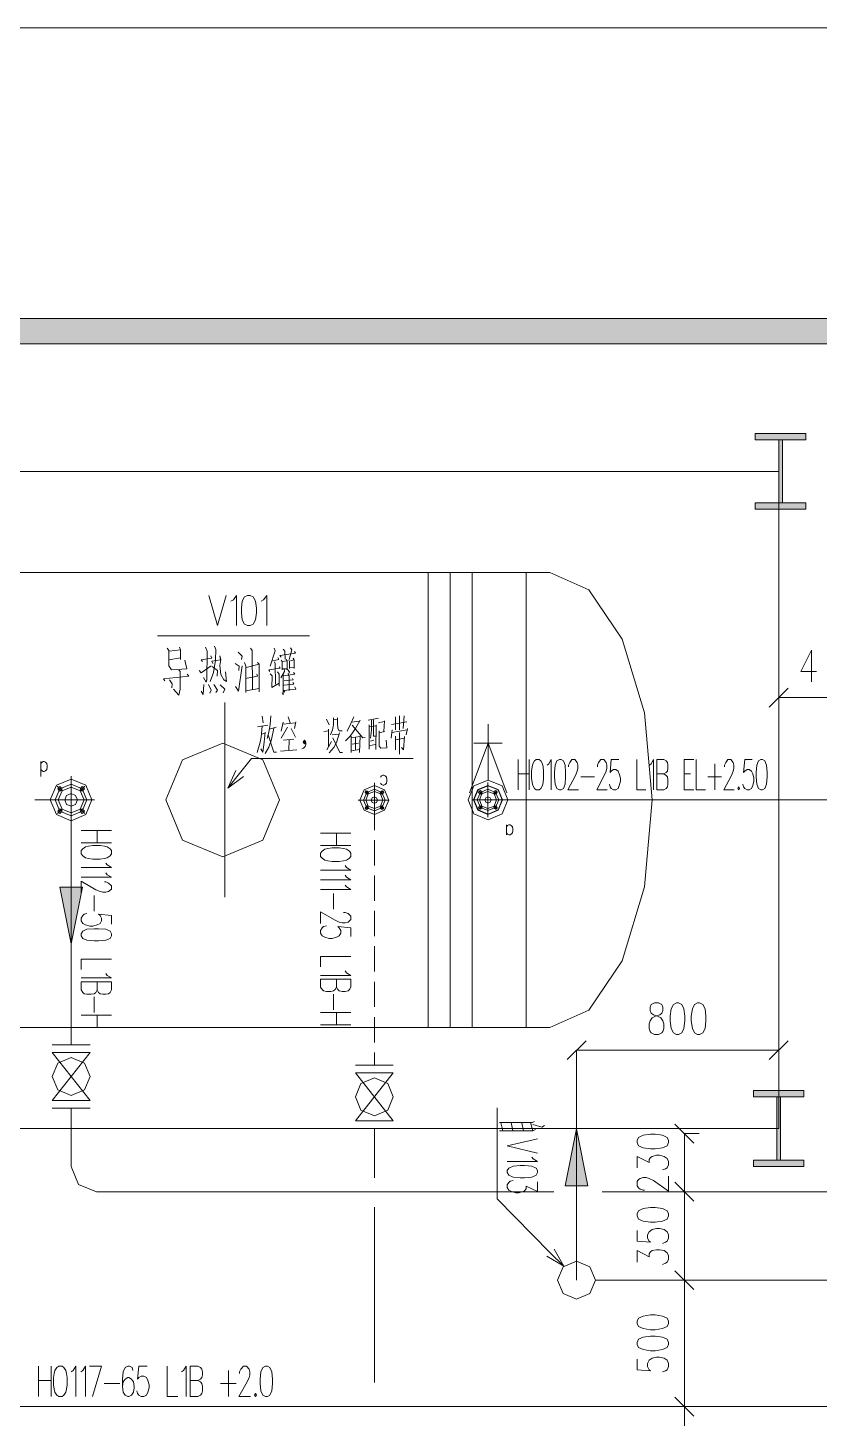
# Model space of a CAD drawing. Header units: millimetres. Extents: x 261 to 114907, y 32 to 1998430.
# Drawn here: x 72015 to 75148, y 1992928 to 1998430 of the extents above; entities that cross this region are included whole.
import ezdxf

# ---------------------------------------------------------------- set-up
doc = ezdxf.new("R2010")
doc.units = ezdxf.units.MM

msp = doc.modelspace()

# ---------------------------------------------------------------- hatches: boundary and pattern name
h = msp.add_hatch(color=0)
h.dxf.hatch_style = 2
h.paths.add_polyline_path([(113756.8, 1997279.2), (113656.8, 1997179.3), (17014.1, 1997179.3), (16914.1, 1997279.2)])
h = msp.add_hatch(color=0)
h.dxf.hatch_style = 2
h.paths.add_polyline_path([(74894.9, 1996799.6), (74894.9, 1996824.6), (75094.9, 1996824.6), (75094.9, 1996799.6)])
h = msp.add_hatch(color=0)
h.dxf.hatch_style = 2
h.paths.add_polyline_path([(75002.7, 1996799.6), (75002.7, 1996549.7), (74987.6, 1996549.7), (74987.6, 1996799.6)])
h = msp.add_hatch(color=0)
h.dxf.hatch_style = 2
h.paths.add_polyline_path([(74894.9, 1996549.7), (74894.9, 1996524.7), (75094.9, 1996524.7), (75094.9, 1996549.7)])
h = msp.add_hatch(color=0)
h.dxf.hatch_style = 2
h.paths.add_polyline_path([(72186.6, 1994804.5), (72141.8, 1995029.4), (72231.9, 1995029.4)])
h = msp.add_hatch(color=0)
h.dxf.hatch_style = 2
h.paths.add_polyline_path([(74887.6, 1994199), (74887.6, 1994224), (75087.6, 1994224), (75087.6, 1994199)])
h = msp.add_hatch(color=0)
h.dxf.hatch_style = 2
h.paths.add_polyline_path([(74994.9, 1994199), (74994.9, 1993949.1), (74979.8, 1993949.1), (74979.8, 1994199)])
h = msp.add_hatch(color=0)
h.dxf.hatch_style = 2
h.paths.add_polyline_path([(74187.4, 1994072.3), (74142.1, 1993847.4), (74232.2, 1993847.4)])
h = msp.add_hatch(color=0)
h.dxf.hatch_style = 2
h.paths.add_polyline_path([(74887.6, 1993949.1), (74887.6, 1993923.7), (75087.6, 1993923.7), (75087.6, 1993949.1)])

# ---------------------------------------------------------------- linework, layer by layer
at = {"color": 0, "lineweight": 0}
for points in [[(114906.9, 1927132.8), (114906.9, 1998429.8), (13963.2, 1998429.8), (13963.2, 1927132.8)], [(113756.8, 1997279.2), (113656.8, 1997179.3), (17014.1, 1997179.3), (16914.1, 1997279.2)], [(74894.9, 1996799.6), (74894.9, 1996824.6), (75094.9, 1996824.6), (75094.9, 1996799.6)], [(75002.7, 1996799.6), (75002.7, 1996549.7), (74987.6, 1996549.7), (74987.6, 1996799.6)], [(74987.6, 1996674.6), (70586.6, 1996674.6), (70586.6, 1994074.1), (74987.6, 1994074.1)], [(74894.9, 1996549.7), (74894.9, 1996524.7), (75094.9, 1996524.7), (75094.9, 1996549.7)], [(72860.6, 1996115.3), (72860.6, 1996132.6), (72863.6, 1996161), (72873.1, 1996178.2), (72885.6, 1996183.8), (72895.1, 1996183.8), (72908, 1996178.2), (72917, 1996161), (72920.5, 1996132.6), (72920.5, 1996115.3), (72917, 1996086.9), (72908, 1996069.6), (72895.1, 1996064), (72885.6, 1996064), (72873.1, 1996069.6), (72863.6, 1996086.9)], [(72924.8, 1995917.5), (72931.3, 1995911.1)], [(72562, 1995374.1), (72627.9, 1995533.1), (72786.9, 1995599.1), (72945.9, 1995533.1), (73011.8, 1995374.1), (72945.9, 1995215.1), (72786.9, 1995149.2), (72627.9, 1995215.1)], [(73104.9, 1995603.4), (73110.1, 1995596.9), (73115.7, 1995603.4), (73110.1, 1995610.3)], [(73114.4, 1995603.4), (73112.2, 1995607.7), (73108.4, 1995607.7), (73106.2, 1995603.4), (73108.4, 1995599.1), (73112.2, 1995599.1)], [(73113.1, 1995603.4), (73110.1, 1995606.8), (73107.5, 1995603.4), (73110.1, 1995599.9)], [(73111.8, 1995603.4), (73110.9, 1995604.7), (73109.7, 1995604.7), (73108.8, 1995603.4), (73109.7, 1995602.1), (73110.9, 1995602.1)], [(74009.4, 1995459.9), (74009.4, 1995488.3), (74011.6, 1995505.6), (74014.1, 1995517.2), (74020.6, 1995528.4), (74027.5, 1995534.4), (74039.1, 1995534.4), (74046, 1995528.4), (74052.9, 1995517.2), (74055.1, 1995505.6), (74057.2, 1995488.3), (74057.2, 1995459.9), (74055.1, 1995442.7), (74052.9, 1995431.5), (74046, 1995419.8), (74039.1, 1995414.2), (74027.5, 1995414.2), (74020.6, 1995419.8), (74014.1, 1995431.5), (74011.6, 1995442.7)], [(74100.8, 1995465.5), (74100.8, 1995482.7), (74102.9, 1995511.6), (74109.8, 1995528.4), (74119.3, 1995534.4), (74126.2, 1995534.4), (74135.2, 1995528.4), (74142.1, 1995511.6), (74144.3, 1995482.7), (74144.3, 1995465.5), (74142.1, 1995437.1), (74135.2, 1995419.8), (74126.2, 1995414.2), (74119.3, 1995414.2), (74109.8, 1995419.8), (74102.9, 1995437.1)], [(74898.8, 1995465.5), (74898.8, 1995482.7), (74901, 1995511.6), (74907.9, 1995528.4), (74916.9, 1995534.4), (74923.8, 1995534.4), (74932.9, 1995528.4), (74939.8, 1995511.6), (74942.3, 1995482.7), (74942.3, 1995465.5), (74939.8, 1995437.1), (74932.9, 1995419.8), (74923.8, 1995414.2), (74916.9, 1995414.2), (74907.9, 1995419.8), (74901, 1995437.1)], [(72104.3, 1995374.1), (72128.5, 1995432.7), (72186.6, 1995456.9), (72245.2, 1995432.7), (72269.4, 1995374.1), (72245.2, 1995316), (72186.6, 1995291.8), (72128.5, 1995316)], [(72124.1, 1995374.1), (72142.7, 1995418.5), (72186.6, 1995436.6), (72231, 1995418.5), (72249.5, 1995374.1), (72231, 1995330.2), (72186.6, 1995311.7), (72142.7, 1995330.2)], [(72133.6, 1995418.5), (72142.7, 1995427.6), (72151.7, 1995418.5), (72142.7, 1995409.5)], [(72135.8, 1995374.1), (72150.9, 1995410.3), (72186.6, 1995425.4), (72222.8, 1995410.3), (72237.9, 1995374.1), (72222.8, 1995337.9), (72186.6, 1995323.3), (72150.9, 1995337.9)], [(72222, 1995418.5), (72231, 1995427.6), (72240.1, 1995418.5), (72231, 1995409.5)], [(73329.4, 1995373.7), (73346.2, 1995414.2), (73387.2, 1995431), (73427.7, 1995414.2), (73444.5, 1995373.7), (73427.7, 1995333.2), (73387.2, 1995316), (73346.2, 1995333.2)], [(73915.9, 1995374.6), (73893.1, 1995430.2), (73837, 1995453), (73781.5, 1995430.2), (73758.6, 1995374.6), (73781.5, 1995318.6), (73837, 1995295.7), (73893.1, 1995318.6)], [(73779.3, 1995374.1), (73796.1, 1995415.1), (73836.6, 1995431.9), (73877.5, 1995415.1), (73894.4, 1995374.1), (73877.5, 1995333.6), (73836.6, 1995316.8), (73796.1, 1995333.6)], [(73893.5, 1995374.6), (73877.1, 1995414.2), (73837, 1995430.6), (73797.4, 1995414.2), (73781, 1995374.6), (73797.4, 1995334.5), (73837, 1995318.1), (73877.1, 1995334.5)], [(74825.6, 1995419.8), (74829, 1995414.2), (74832.5, 1995419.8), (74829, 1995425.9)], [(72161.6, 1995374.1), (72169, 1995391.8), (72186.6, 1995399.1), (72204.3, 1995391.8), (72211.6, 1995374.1), (72204.3, 1995356.5), (72186.6, 1995349.1), (72169, 1995356.5)], [(73344.5, 1995373.7), (73357, 1995403.9), (73387.2, 1995416.4), (73417.3, 1995403.9), (73429.4, 1995373.7), (73417.3, 1995343.5), (73387.2, 1995331), (73357, 1995343.5)], [(73350.1, 1995403.9), (73357, 1995410.8), (73363.9, 1995403.9), (73357, 1995396.5)], [(73353.1, 1995373.7), (73363, 1995397.8), (73387.2, 1995407.8), (73411.3, 1995397.8), (73421.2, 1995373.7), (73411.3, 1995349.6), (73387.2, 1995339.7), (73363, 1995349.6)], [(73374.7, 1995373.7), (73378.1, 1995382.3), (73387.2, 1995386.2), (73395.8, 1995382.3), (73399.7, 1995373.7), (73395.8, 1995364.7), (73387.2, 1995361.2), (73378.1, 1995364.7)], [(73410, 1995403.9), (73417.3, 1995410.8), (73424.2, 1995403.9), (73417.3, 1995396.5)], [(73794.4, 1995374.1), (73806.9, 1995404.3), (73836.6, 1995416.8), (73866.8, 1995404.3), (73879.3, 1995374.1), (73866.8, 1995344), (73836.6, 1995331.9), (73806.9, 1995344)], [(73799.6, 1995404.3), (73806.9, 1995411.2), (73813.8, 1995404.3), (73806.9, 1995397.4)], [(73803, 1995374.1), (73812.9, 1995398.3), (73836.6, 1995408.2), (73860.7, 1995398.3), (73870.7, 1995374.1), (73860.7, 1995350), (73836.6, 1995340.1), (73812.9, 1995350)], [(73824.1, 1995374.1), (73828, 1995383.2), (73836.6, 1995386.6), (73845.7, 1995383.2), (73849.1, 1995374.1), (73845.7, 1995365.5), (73836.6, 1995361.6), (73828, 1995365.5)], [(73859.9, 1995404.3), (73866.8, 1995411.2), (73873.7, 1995404.3), (73866.8, 1995397.4)], [(72133.6, 1995330.2), (72142.7, 1995338.8), (72151.7, 1995330.2), (72142.7, 1995321.1)], [(72222, 1995330.2), (72231, 1995338.8), (72240.1, 1995330.2), (72231, 1995321.1)], [(73350.1, 1995343.5), (73357, 1995350.4), (73363.9, 1995343.5), (73357, 1995336.7)], [(73410, 1995343.5), (73417.3, 1995350.4), (73424.2, 1995343.5), (73417.3, 1995336.7)], [(73799.6, 1995344), (73806.9, 1995351.3), (73813.8, 1995344), (73806.9, 1995337.1)], [(73859.9, 1995344), (73866.8, 1995351.3), (73873.7, 1995344), (73866.8, 1995337.1)], [(72272.4, 1995194), (72301.3, 1995194), (72318.5, 1995191.4), (72329.7, 1995188.8), (72341.3, 1995181.1), (72346.9, 1995173.8), (72346.9, 1995160.8), (72341.3, 1995153.1), (72329.7, 1995145.3), (72318.5, 1995142.7), (72301.3, 1995140.2), (72272.4, 1995140.2), (72255.6, 1995142.7), (72243.9, 1995145.3), (72232.7, 1995153.1), (72226.7, 1995160.8), (72226.7, 1995173.8), (72232.7, 1995181.1), (72243.9, 1995188.8), (72255.6, 1995191.4)], [(73220, 1995184.1), (73248.4, 1995184.1), (73265.6, 1995181.5), (73277.3, 1995178.9), (73288.5, 1995171.2), (73294.1, 1995163.4), (73294.1, 1995150.9), (73288.5, 1995143.2), (73277.3, 1995135.4), (73265.6, 1995132.8), (73248.4, 1995130.2), (73220, 1995130.2), (73202.7, 1995132.8), (73191.5, 1995135.4), (73179.9, 1995143.2), (73174.3, 1995150.9), (73174.3, 1995163.4), (73179.9, 1995171.2), (73191.5, 1995178.9), (73202.7, 1995181.5)], [(72186.6, 1994804.5), (72141.8, 1995029.4), (72231.9, 1995029.4)], [(72278.4, 1994864.8), (72295.2, 1994864.8), (72324.1, 1994862.2), (72341.3, 1994854.5), (72346.9, 1994844.5), (72346.9, 1994836.8), (72341.3, 1994826.4), (72324.1, 1994818.7), (72295.2, 1994816.1), (72278.4, 1994816.1), (72249.5, 1994818.7), (72232.7, 1994826.4), (72226.7, 1994836.8), (72226.7, 1994844.5), (72232.7, 1994854.5), (72249.5, 1994862.2)], [(74495.5, 1994571.3), (74483, 1994565.3), (74479.1, 1994553.7), (74479.1, 1994541.6), (74483, 1994530), (74491.6, 1994523.9), (74508, 1994517.9), (74520.9, 1994511.9), (74529.1, 1994499.8), (74533.4, 1994488.2), (74533.4, 1994470.1), (74529.1, 1994458.4), (74524.8, 1994452.4), (74512.3, 1994446.4), (74495.5, 1994446.4), (74483, 1994452.4), (74479.1, 1994458.4), (74474.8, 1994470.1), (74474.8, 1994488.2), (74479.1, 1994499.8), (74487.3, 1994511.9), (74499.8, 1994517.9), (74516.6, 1994523.9), (74524.8, 1994530), (74529.1, 1994541.6), (74529.1, 1994553.7), (74524.8, 1994565.3), (74512.3, 1994571.3)], [(74583.4, 1994571.3), (74570.9, 1994565.3), (74562.3, 1994547.6), (74558.4, 1994517.9), (74558.4, 1994499.8), (74562.3, 1994470.1), (74570.9, 1994452.4), (74583.4, 1994446.4), (74591.6, 1994446.4), (74604.1, 1994452.4), (74612.3, 1994470.1), (74616.6, 1994499.8), (74616.6, 1994517.9), (74612.3, 1994547.6), (74604.1, 1994565.3), (74591.6, 1994571.3)], [(74666.6, 1994571.3), (74654.1, 1994565.3), (74645.9, 1994547.6), (74641.6, 1994517.9), (74641.6, 1994499.8), (74645.9, 1994470.1), (74654.1, 1994452.4), (74666.6, 1994446.4), (74674.7, 1994446.4), (74687.2, 1994452.4), (74695.9, 1994470.1), (74699.7, 1994499.8), (74699.7, 1994517.9), (74695.9, 1994547.6), (74687.2, 1994565.3), (74674.7, 1994571.3)], [(72111.6, 1994280), (72133.6, 1994333), (72186.6, 1994355), (72240.1, 1994333), (72262, 1994280), (72240.1, 1994227), (72186.6, 1994205.1), (72133.6, 1994227)], [(73312.2, 1994199), (73334.2, 1994252), (73387.2, 1994274), (73440.2, 1994252), (73462.1, 1994199), (73440.2, 1994146), (73387.2, 1994124), (73334.2, 1994146)], [(74887.6, 1994199), (74887.6, 1994224), (75087.6, 1994224), (75087.6, 1994199)], [(74994.9, 1994199), (74994.9, 1993949.1), (74979.8, 1993949.1), (74979.8, 1994199)], [(74187.4, 1994072.3), (74142.1, 1993847.4), (74232.2, 1993847.4)], [(74427, 1994018), (74432.6, 1994005.5), (74450.7, 1993997.4), (74480.4, 1993993), (74498.1, 1993993), (74528.2, 1993997.4), (74545.9, 1994005.5), (74551.9, 1994018), (74551.9, 1994026.2), (74545.9, 1994038.7), (74528.2, 1994047.3), (74498.1, 1994051.2), (74480.4, 1994051.2), (74450.7, 1994047.3), (74432.6, 1994038.7), (74427, 1994026.2)], [(74887.6, 1993949.1), (74887.6, 1993923.7), (75087.6, 1993923.7), (75087.6, 1993949.1)], [(73964.6, 1993928), (73981.8, 1993928), (74010.3, 1993925.4), (74027.5, 1993917.6), (74033.1, 1993907.3), (74033.1, 1993899.5), (74027.5, 1993889.2), (74010.3, 1993881.4), (73981.8, 1993878.9), (73964.6, 1993878.9), (73936.2, 1993881.4), (73918.9, 1993889.2), (73913.3, 1993899.5), (73913.3, 1993907.3), (73918.9, 1993917.6), (73936.2, 1993925.4)], [(74427, 1993728), (74432.6, 1993715.5), (74450.7, 1993707.4), (74480.4, 1993703), (74498.1, 1993703), (74528.2, 1993707.4), (74545.9, 1993715.5), (74551.9, 1993728), (74551.9, 1993736.2), (74545.9, 1993748.7), (74528.2, 1993757.3), (74498.1, 1993761.2), (74480.4, 1993761.2), (74450.7, 1993757.3), (74432.6, 1993748.7), (74427, 1993736.2)], [(74112.4, 1993473.8), (74134.4, 1993526.8), (74187.4, 1993548.8), (74240.4, 1993526.8), (74262.4, 1993473.8), (74240.4, 1993420.8), (74187.4, 1993398.8), (74134.4, 1993420.8)], [(74427, 1993302.7), (74432.6, 1993290.2), (74450.7, 1993282), (74480.4, 1993277.7), (74498.1, 1993277.7), (74528.2, 1993282), (74545.9, 1993290.2), (74551.9, 1993302.7), (74551.9, 1993311.3), (74545.9, 1993323.8), (74528.2, 1993332), (74498.1, 1993336.3), (74480.4, 1993336.3), (74450.7, 1993332), (74432.6, 1993323.8), (74427, 1993311.3)], [(74427, 1993219.6), (74432.6, 1993207.1), (74450.7, 1993198.9), (74480.4, 1993194.6), (74498.1, 1993194.6), (74528.2, 1993198.9), (74545.9, 1993207.1), (74551.9, 1993219.6), (74551.9, 1993227.7), (74545.9, 1993240.2), (74528.2, 1993248.9), (74498.1, 1993252.7), (74480.4, 1993252.7), (74450.7, 1993248.9), (74432.6, 1993240.2), (74427, 1993227.7)], [(72117.7, 1993059.3), (72117.7, 1993088.1), (72120.3, 1993104.9), (72122.9, 1993116.6), (72130.6, 1993127.8), (72137.9, 1993133.8), (72150.9, 1993133.8), (72158.6, 1993127.8), (72166.4, 1993116.6), (72169, 1993104.9), (72171.5, 1993088.1), (72171.5, 1993059.3), (72169, 1993042.4), (72166.4, 1993030.8), (72158.6, 1993019.2), (72150.9, 1993013.6), (72137.9, 1993013.6), (72130.6, 1993019.2), (72122.9, 1993030.8), (72120.3, 1993042.4)], [(72935.6, 1993065.3), (72935.6, 1993082.1), (72938.1, 1993111), (72945.9, 1993127.8), (72955.8, 1993133.8), (72963.6, 1993133.8), (72973.9, 1993127.8), (72981.7, 1993111), (72984.3, 1993082.1), (72984.3, 1993065.3), (72981.7, 1993036.4), (72973.9, 1993019.2), (72963.6, 1993013.6), (72955.8, 1993013.6), (72945.9, 1993019.2), (72938.1, 1993036.4)], [(72912.3, 1993019.2), (72916.2, 1993013.6), (72920, 1993019.2), (72916.2, 1993025.2)]]:
    msp.add_lwpolyline(points, close=True, dxfattribs=at)
for points in [[(71492.8, 1996274.3), (74081.4, 1996274.3)], [(73599.6, 1996274.3), (73599.6, 1994474)], [(73687.1, 1994474), (73687.1, 1996274.3)], [(73774.6, 1996274.3), (73774.6, 1994474)], [(73987.4, 1994474), (73987.4, 1996274.3)], [(74081.4, 1996274.3), (74236.5, 1996205.8), (74368.4, 1996010.6), (74456.3, 1995718.9), (74487.3, 1995374.1), (74456.3, 1995029.8), (74368.4, 1994737.7), (74236.5, 1994542.5), (74081.4, 1994474)], [(72731.7, 1996183.8), (72766.2, 1996064), (72801.1, 1996183.8)], [(72819.6, 1996161), (72829.1, 1996166.6), (72841.6, 1996183.8), (72841.6, 1996064)], [(72939.4, 1996161), (72948.5, 1996166.6), (72961.4, 1996183.8), (72961.4, 1996064)], [(73130.3, 1996024), (72528.8, 1996024)], [(72574, 1995966.2), (72567.6, 1995974.4)], [(72620.1, 1995967.9), (72615.8, 1995979.1), (72620.1, 1995967.9), (72620.1, 1995930), (72620.1, 1995936.5), (72574, 1995928.7)], [(72620.1, 1995967.9), (72575.3, 1995963.2)], [(72725.3, 1995963.2), (72718.4, 1995979.1)], [(72760.2, 1995969.7), (72758, 1995927), (72750.3, 1995878.3), (72737.3, 1995843.4)], [(72760.2, 1995969.7), (72755, 1995982.2)], [(72897.2, 1995974.4), (72903.7, 1995966.2), (72905, 1995810.7)], [(72994.2, 1995964.9), (72990.7, 1995974.4)], [(73032.5, 1995963.2), (73026.1, 1995971)], [(73054.9, 1995975.7), (73060.1, 1995967.9), (73049.3, 1995930)], [(74987.6, 1996015.3), (74987.6, 1995777.9)], [(72574, 1995966.2), (72574, 1995905), (72583.9, 1995889.1), (72644.7, 1995892.5), (72636.9, 1995927)], [(72706.3, 1995922.3), (72702, 1995928.7), (72743.8, 1995934.8), (72739.5, 1995944.2)], [(72725.3, 1995963.2), (72724, 1995849.9), (72721.8, 1995840.4), (72710.6, 1995859.4)], [(72748.1, 1995914.5), (72743.8, 1995924), (72777.8, 1995928.7), (72775.7, 1995944.2), (72779.1, 1995930), (72775.7, 1995906.8), (72779.1, 1995870.1), (72791.2, 1995849.9), (72802.4, 1995843.4), (72797.7, 1995881.3)], [(72852, 1995903.3), (72836.4, 1995914.5)], [(72848.5, 1995958.5), (72864, 1995943), (72860.6, 1995930)], [(72878.2, 1995903.3), (72872.6, 1995917.5)], [(72994.2, 1995964.9), (72974.3, 1995903.3)], [(73008.4, 1995930), (72985.1, 1995925.3)], [(72995, 1995914.5), (72992, 1995920.5)], [(72995, 1995914.5), (72996.3, 1995832.6)], [(73008.4, 1995930), (73004.9, 1995938.2)], [(73018.3, 1995939.5), (73012.7, 1995946), (73074.7, 1995955.4), (73071.3, 1995961.5)], [(73022.6, 1995922.3), (73018.3, 1995927)], [(73040.3, 1995925.3), (73038.1, 1995930), (73041.6, 1995925.3), (73041.6, 1995889.1), (73041.6, 1995892.5), (73022.6, 1995892.5)], [(73040.3, 1995925.3), (73022.6, 1995922.3)], [(73022.6, 1995922.3), (73022.6, 1995889.1)], [(73032.5, 1995963.2), (73033.8, 1995931.7)], [(73051.5, 1995922.3), (73048, 1995927)], [(73054.9, 1995925.3), (73069.1, 1995928.7), (73065.7, 1995934.8), (73070, 1995927), (73070, 1995893.8), (73070, 1995898.6), (73051.5, 1995897.3)], [(73051.5, 1995922.3), (73051.5, 1995893.8)], [(75116.9, 1995966.7), (75075.1, 1995883.1), (75137.5, 1995883.1)], [(75116.9, 1995966.7), (75116.9, 1995841.7)], [(72557.6, 1995845.1), (72552, 1995852.9), (72652.4, 1995864.1), (72646.8, 1995871.8)], [(72612.8, 1995887.8), (72618, 1995883.1), (72618, 1995812), (72612.8, 1995788.3), (72591.7, 1995812)], [(72702, 1995876.6), (72694.2, 1995886.1)], [(72702, 1995876.6), (72741.6, 1995905)], [(72765.8, 1995886.1), (72745.1, 1995902)], [(72765.8, 1995886.1), (72764.9, 1995864.1)], [(72849.8, 1995804.2), (72864, 1995905)], [(72852, 1995903.3), (72850.7, 1995886.1)], [(72924.8, 1995864.1), (72877.4, 1995854.6)], [(72931.3, 1995911.1), (72931.3, 1995802.5), (72931.3, 1995815), (72878.2, 1995805.9)], [(72878.2, 1995903.3), (72878.2, 1995799.5)], [(72931.3, 1995911.1), (72879.5, 1995898.6)], [(72924.8, 1995864.1), (72921.3, 1995871.8)], [(72973.1, 1995883.1), (72970, 1995889.1), (73014, 1995895.6), (73009.7, 1995900.3)], [(72982.1, 1995865.4), (72975.2, 1995873.6)], [(72982.1, 1995865.4), (72980.8, 1995819.7), (73009.7, 1995835.7)], [(73004.1, 1995881.3), (73009.7, 1995871.8), (73009.7, 1995824.4)], [(73031.7, 1995883.1), (73017.4, 1995857.6)], [(73026.1, 1995871.8), (73026.1, 1995790), (73021.7, 1995797.7)], [(73072.6, 1995871.8), (73027.3, 1995865.4)], [(73031.7, 1995883.1), (73030.4, 1995892.5)], [(73051.5, 1995881.3), (73043.7, 1995890.8)], [(73045, 1995873.6), (73049.3, 1995864.1), (73050.2, 1995807.2)], [(73051.5, 1995881.3), (73047.2, 1995871.8)], [(73067, 1995878.3), (73072.6, 1995871.8)], [(72576.2, 1995849.9), (72587.4, 1995833.9), (72585.2, 1995818.4)], [(72709.8, 1995791.7), (72702, 1995804.2)], [(72709.8, 1995791.7), (72712.8, 1995830.9)], [(72741.6, 1995808.9), (72730.4, 1995830.9)], [(72741.6, 1995808.9), (72736, 1995796.4)], [(72765.8, 1995808.9), (72751.6, 1995830.9)], [(72765.8, 1995808.9), (72759.3, 1995799.5)], [(72777, 1995829.2), (72794.7, 1995812), (72789, 1995797.7)], [(72849.8, 1995804.2), (72837.7, 1995823.2)], [(73067.9, 1995832.6), (73028.2, 1995827.9)], [(73032.5, 1995801.2), (73028.2, 1995807.2), (73076.9, 1995812), (73072.6, 1995821.4)], [(73065.7, 1995849.9), (73030.4, 1995845.1)], [(73065.7, 1995849.9), (73062.7, 1995854.6)], [(73067.9, 1995832.6), (73064.8, 1995838.7)], [(75025.1, 1995816.7), (74950.1, 1995741.7)], [(72795.9, 1995759.4), (72795.9, 1994988.9)], [(75387.5, 1995779.2), (74987.6, 1995779.2)], [(72943.3, 1995705.9), (72947.6, 1995679.7)], [(72977.8, 1995707.7), (72975.2, 1995672.8), (72970, 1995643), (72963.1, 1995616.7)], [(73045.4, 1995702.9), (73054.5, 1995679.7)], [(73197.6, 1995694.3), (73208.3, 1995671.5)], [(73225.6, 1995699.5), (73225.6, 1995669.7)], [(73225.6, 1995691.3), (73241.5, 1995694.3)], [(73241.5, 1995699.5), (73241.5, 1995677.9), (73242.8, 1995656.4), (73248, 1995648.2), (73260, 1995648.2)], [(73306.1, 1995702.9), (73294.1, 1995676.2)], [(73363, 1995689.6), (73404, 1995697.8)], [(73470.3, 1995702.9), (73470.3, 1995651.7)], [(73486.3, 1995707.7), (73486.3, 1995651.7)], [(73504.8, 1995707.7), (73500.9, 1995656.4)], [(72943.3, 1995666.3), (72939.4, 1995623.2), (72935.6, 1995603.4), (72923.5, 1995562)], [(72924.8, 1995662.9), (72964.9, 1995669.7)], [(72955.4, 1995643), (72951.5, 1995603.4), (72946.3, 1995563.7), (72938.1, 1995577.1)], [(72940.7, 1995634.8), (72955.4, 1995638.3)], [(72972.6, 1995654.7), (72998.9, 1995661.6)], [(72988.6, 1995658.1), (72980.4, 1995613.3)], [(73025.6, 1995681.4), (73018.7, 1995646.5)], [(73042.9, 1995661.6), (73018.7, 1995618.5)], [(73024.3, 1995674.5), (73074.7, 1995679.7)], [(73057.5, 1995656.4), (73074.7, 1995623.2)], [(73076, 1995682.7), (73070.4, 1995656.4)], [(73205.7, 1995648.2), (73187.2, 1995644.8)], [(73205.7, 1995585.3), (73205.7, 1995654.7)], [(73225.6, 1995671.5), (73221.7, 1995651.7), (73213.5, 1995631.4)], [(73249.3, 1995640), (73237.2, 1995601.7)], [(73331.6, 1995689.6), (73312.6, 1995656.4), (73291.5, 1995626.7), (73273, 1995608.6)], [(73294.1, 1995676.2), (73279.9, 1995646.5)], [(73297.1, 1995681.4), (73328.6, 1995686.1)], [(73299.7, 1995669.7), (73341.9, 1995620.2), (73350.1, 1995621.5)], [(73366.9, 1995671.5), (73366.9, 1995575.4)], [(73366.9, 1995662.9), (73393.6, 1995668)], [(73376.4, 1995689.6), (73376.4, 1995649.9), (73372.5, 1995618.5)], [(73384.1, 1995691.3), (73384.1, 1995626.7)], [(73394.9, 1995671.5), (73392.3, 1995573.7)], [(73404, 1995679.7), (73425.5, 1995684.4)], [(73405.7, 1995648.2), (73405.7, 1995587), (73413.4, 1995578.8)], [(73426.8, 1995644.8), (73405.7, 1995640)], [(73426.8, 1995687.8), (73424.2, 1995644.8)], [(73457, 1995651.7), (73453.1, 1995618.5)], [(73454.4, 1995672.8), (73515.6, 1995682.7)], [(73455.7, 1995641.3), (73516.9, 1995651.7)], [(73486.3, 1995641.3), (73486.3, 1995555.6)], [(73518.2, 1995656.4), (73512.6, 1995631.4)], [(73837, 1995453), (73837, 1995674.5)], [(72970, 1995583.6), (72955.4, 1995558.6)], [(72967.4, 1995631.4), (72988.6, 1995563.7), (73000.2, 1995563.7)], [(72980.4, 1995613.3), (72970, 1995583.6)], [(73026.9, 1995610.3), (73067.9, 1995615)], [(73049.3, 1995611.6), (73048, 1995570.2)], [(73115.7, 1995601.7), (73115.7, 1995593.5), (73113.1, 1995585.3), (73106.2, 1995578.8), (73099.7, 1995577.1)], [(73217.4, 1995605.1), (73198.9, 1995571.9)], [(73208.3, 1995560.3), (73226.9, 1995581.8), (73237.2, 1995601.7)], [(73220, 1995631.4), (73246.7, 1995634.8)], [(73223, 1995620.2), (73250.6, 1995562), (73261.3, 1995562)], [(73295.8, 1995626.7), (73295.8, 1995562)], [(73295.8, 1995620.2), (73329.9, 1995624.9)], [(73299.7, 1995595.2), (73324.7, 1995598.6)], [(73312.6, 1995621.5), (73312.6, 1995573.7)], [(73331.6, 1995628.4), (73328.6, 1995562)], [(73366.9, 1995588.7), (73389.7, 1995593.5)], [(73372.5, 1995606.8), (73385.4, 1995610.3)], [(73384.1, 1995626.7), (73391, 1995626.7)], [(73413.4, 1995578.8), (73435.9, 1995580.1), (73433.3, 1995610.3)], [(73470.3, 1995626.7), (73470.3, 1995571.9)], [(73470.3, 1995611.6), (73504.8, 1995618.5)], [(73506.1, 1995624.9), (73502.2, 1995571.9), (73494, 1995581.8)], [(73837, 1995599.5), (73763.4, 1995402.1)], [(73781, 1995599.5), (73893.5, 1995599.5)], [(73837, 1995599.5), (73911.2, 1995402.1)], [(72853.7, 1995478.9), (72900.7, 1995538.3)], [(72900.7, 1995538.3), (73540.6, 1995538.3)], [(73016.1, 1995567.2), (73079.9, 1995571.9)], [(73048, 1995573.7), (73048, 1995570.2)], [(73328.6, 1995573.7), (73295.8, 1995568.9)], [(73956.8, 1995414.2), (73956.8, 1995534.4)], [(74000.4, 1995534.4), (74000.4, 1995414.2)], [(74071, 1995511.6), (74077.9, 1995517.2), (74087, 1995534.4), (74087, 1995414.2)], [(74155.9, 1995505.6), (74155.9, 1995511.6), (74160.2, 1995522.8), (74169.3, 1995534.4), (74180.9, 1995534.4), (74190, 1995522.8), (74192.1, 1995511.6), (74192.1, 1995500), (74190, 1995488.3), (74183.1, 1995471.5), (74153.3, 1995414.2), (74194.7, 1995414.2)], [(74270.1, 1995505.6), (74270.1, 1995511.6), (74274.4, 1995522.8), (74283.9, 1995534.4), (74295.1, 1995534.4), (74304.2, 1995522.8), (74306.7, 1995511.6), (74306.7, 1995500), (74304.2, 1995488.3), (74297.3, 1995471.5), (74267.5, 1995414.2), (74308.9, 1995414.2)], [(74354.6, 1995534.4), (74324.8, 1995534.4), (74320.5, 1995482.7), (74324.8, 1995488.3), (74333.9, 1995494.4), (74343.4, 1995494.4), (74352.4, 1995488.3), (74356.7, 1995477.1), (74361.5, 1995459.9), (74361.5, 1995448.7), (74356.7, 1995431.5), (74352.4, 1995419.8), (74343.4, 1995414.2), (74333.9, 1995414.2), (74324.8, 1995419.8), (74320.5, 1995425.9), (74317.9, 1995437.1)], [(74425.7, 1995534.4), (74425.7, 1995414.2), (74461.9, 1995414.2)], [(74475.7, 1995511.6), (74482.6, 1995517.2), (74491.6, 1995534.4), (74491.6, 1995414.2)], [(74505.4, 1995414.2), (74505.4, 1995534.4), (74533, 1995534.4), (74542, 1995528.4), (74546.8, 1995522.8), (74548.9, 1995511.6), (74548.9, 1995500), (74546.8, 1995488.3), (74542, 1995482.7), (74533, 1995477.1), (74505.4, 1995477.1)], [(74613.1, 1995414.2), (74613.1, 1995534.4), (74651.9, 1995534.4)], [(74661, 1995534.4), (74661, 1995414.2), (74697.6, 1995414.2)], [(74773, 1995505.6), (74773, 1995511.6), (74777.7, 1995522.8), (74786.8, 1995534.4), (74798, 1995534.4), (74807.5, 1995522.8), (74809.6, 1995511.6), (74809.6, 1995500), (74807.5, 1995488.3), (74800.6, 1995471.5), (74770.8, 1995414.2), (74811.8, 1995414.2)], [(74882.9, 1995534.4), (74853.1, 1995534.4), (74848.4, 1995482.7), (74853.1, 1995488.3), (74862.2, 1995494.4), (74871.2, 1995494.4), (74880.3, 1995488.3), (74885, 1995477.1), (74889.8, 1995459.9), (74889.8, 1995448.7), (74885, 1995431.5), (74880.3, 1995419.8), (74871.2, 1995414.2), (74862.2, 1995414.2), (74853.1, 1995419.8), (74848.4, 1995425.9), (74846.2, 1995437.1)], [(72066.8, 1995494.8), (72071.6, 1995489.2), (72076.3, 1995486.6), (72080.6, 1995486.6), (72085.4, 1995489.2), (72090.1, 1995494.8), (72091.8, 1995503.4), (72091.8, 1995509.4), (72090.1, 1995518.1), (72085.4, 1995523.7), (72080.6, 1995526.3), (72076.3, 1995526.3), (72071.6, 1995523.7), (72066.8, 1995518.1)], [(72066.8, 1995466.4), (72066.8, 1995526.3)], [(72807.1, 1995420.2), (72838.2, 1995491.3)], [(72807.1, 1995420.2), (72853.7, 1995478.9)], [(73410.9, 1995440.9), (73415.6, 1995434.9), (73420.3, 1995432.3), (73425.1, 1995432.3), (73429.8, 1995434.9), (73434.6, 1995440.9), (73435.9, 1995449.1), (73435.9, 1995455.2), (73434.6, 1995463.8), (73429.8, 1995469.4), (73425.1, 1995472), (73420.3, 1995472), (73415.6, 1995469.4), (73410.9, 1995463.8)], [(73956.8, 1995477.1), (74000.4, 1995477.1)], [(74533, 1995477.1), (74542, 1995471.5), (74546.8, 1995465.5), (74548.9, 1995454.3), (74548.9, 1995437.1), (74546.8, 1995425.9), (74542, 1995419.8), (74533, 1995414.2), (74505.4, 1995414.2)], [(74613.1, 1995477.1), (74638.1, 1995477.1)], [(74734.2, 1995517.2), (74734.2, 1995414.2)], [(72150, 1995411.2), (72131.9, 1995429.3)], [(72186.6, 1995468.5), (72186.6, 1995277.6)], [(72223.7, 1995411.2), (72241.4, 1995428.9)], [(72869.6, 1995466.4), (72807.1, 1995420.2)], [(73387.2, 1995442.2), (73387.2, 1995306.1)], [(73836.6, 1995443.1), (73836.6, 1995306.5)], [(74203.8, 1995465.5), (74258.5, 1995465.5)], [(74706.6, 1995465.5), (74761.4, 1995465.5)], [(72043.1, 1995374.1), (72279.3, 1995374.1)], [(72186.6, 1995374.1), (72186.6, 1994405)], [(73322.5, 1995373.7), (73446.2, 1995373.7)], [(73362.6, 1995397.8), (73350.5, 1995410.3)], [(73411.3, 1995397.8), (73423.8, 1995410.3)], [(73772.4, 1995374.1), (73896.1, 1995374.1)], [(73812.5, 1995398.7), (73800.4, 1995410.8)], [(73837, 1995374.1), (75312.5, 1995374.1)], [(73861.2, 1995398.7), (73873.2, 1995410.8)], [(74613.1, 1995414.2), (74651.9, 1995414.2)], [(72150, 1995337.5), (72132.8, 1995320.3)], [(72223.3, 1995337.9), (72240.5, 1995320.3)], [(73362.6, 1995349.1), (73350.5, 1995337.1)], [(73411.3, 1995349.1), (73423.8, 1995337.1)], [(73812.5, 1995350), (73800.4, 1995337.5)], [(73861.2, 1995350), (73873.2, 1995337.5)], [(72226.7, 1995253.5), (72346.9, 1995253.5)], [(72289.6, 1995253.5), (72289.6, 1995204.4)], [(73387.2, 1995255.2), (73387.2, 1995306.1)], [(73909.9, 1995244.4), (73914.6, 1995238.8), (73919.3, 1995235.8), (73924.1, 1995235.8), (73928.8, 1995238.8), (73933.6, 1995244.4), (73935.3, 1995253.1), (73935.3, 1995258.7), (73933.6, 1995267.3), (73928.8, 1995272.9), (73924.1, 1995275.9), (73919.3, 1995275.9), (73914.6, 1995272.9), (73909.9, 1995267.3)], [(73909.9, 1995235.8), (73909.9, 1995275.9)], [(72346.9, 1995204.4), (72226.7, 1995204.4)], [(73174.3, 1995243.1), (73294.1, 1995243.1)], [(73237.2, 1995243.1), (73237.2, 1995194.4)], [(73387.2, 1995115.2), (73387.2, 1995215.1)], [(73294.1, 1995194.4), (73174.3, 1995194.4)], [(72324.1, 1995124.6), (72329.7, 1995116.9), (72346.9, 1995106.5), (72226.7, 1995106.5)], [(73271.2, 1995114.7), (73277.3, 1995107), (73294.1, 1995096.6), (73174.3, 1995096.6)], [(72324.1, 1995086.3), (72329.7, 1995078.5), (72346.9, 1995068.2), (72226.7, 1995068.2)], [(72318.5, 1995050.1), (72324.1, 1995050.1), (72335.3, 1995044.9), (72346.9, 1995034.6), (72346.9, 1995021.6), (72335.3, 1995011.7), (72324.1, 1995009.2), (72312.5, 1995009.2), (72301.3, 1995011.7), (72284, 1995019.1), (72226.7, 1995052.7), (72226.7, 1995006.6)], [(73271.2, 1995075.9), (73277.3, 1995068.6), (73294.1, 1995058.3), (73174.3, 1995058.3)], [(73271.2, 1995037.6), (73277.3, 1995029.8), (73294.1, 1995019.5), (73174.3, 1995019.5)], [(73387.2, 1994975.1), (73387.2, 1995075.1)], [(72278.4, 1994996.2), (72278.4, 1994934.2)], [(73225.6, 1995004), (73225.6, 1994942.4)], [(72346.9, 1994882.9), (72346.9, 1994916.5), (72295.2, 1994921.7), (72301.3, 1994916.5), (72306.9, 1994906.2), (72306.9, 1994895.8), (72301.3, 1994885.5), (72289.6, 1994880.3), (72272.4, 1994875.1), (72261.2, 1994875.1), (72243.9, 1994880.3), (72232.7, 1994885.5), (72226.7, 1994895.8), (72226.7, 1994906.2), (72232.7, 1994916.5), (72238.3, 1994921.7), (72249.5, 1994924.3)], [(73265.6, 1994929.4), (73271.2, 1994929.4), (73282.9, 1994924.3), (73294.1, 1994913.9), (73294.1, 1994901.4), (73282.9, 1994891.1), (73271.2, 1994888.5), (73260, 1994888.5), (73248.4, 1994891.1), (73231.6, 1994898.8), (73174.3, 1994932), (73174.3, 1994885.9)], [(73387.2, 1994835.1), (73387.2, 1994935)], [(73294.1, 1994834.2), (73294.1, 1994867.8), (73242.8, 1994873), (73248.4, 1994867.8), (73254.4, 1994857.5), (73254.4, 1994847.1), (73248.4, 1994836.8), (73237.2, 1994831.6), (73220, 1994826.4), (73208.3, 1994826.4), (73191.5, 1994831.6), (73179.9, 1994836.8), (73174.3, 1994847.1), (73174.3, 1994857.5), (73179.9, 1994867.8), (73185.5, 1994873), (73197.1, 1994875.6)], [(73387.2, 1994695), (73387.2, 1994795)], [(72346.9, 1994744.1), (72226.7, 1994744.1), (72226.7, 1994702.8)], [(73294.1, 1994754.5), (73174.3, 1994754.5), (73174.3, 1994713.5)], [(72324.1, 1994687.3), (72329.7, 1994679.9), (72346.9, 1994669.6), (72226.7, 1994669.6)], [(72226.7, 1994654.1), (72346.9, 1994654.1), (72346.9, 1994623.1), (72341.3, 1994612.7), (72335.3, 1994607.5), (72324.1, 1994605), (72312.5, 1994605), (72301.3, 1994607.5), (72295.2, 1994612.7), (72289.6, 1994623.1), (72289.6, 1994654.1)], [(72289.6, 1994623.1), (72284, 1994612.7), (72278.4, 1994607.5), (72266.8, 1994605), (72249.5, 1994605), (72238.3, 1994607.5), (72232.7, 1994612.7), (72226.7, 1994623.1), (72226.7, 1994654.1)], [(73271.2, 1994698), (73277.3, 1994690.3), (73294.1, 1994679.9), (73174.3, 1994679.9)], [(73174.3, 1994664.4), (73294.1, 1994664.4), (73294.1, 1994633.8), (73288.5, 1994623.5), (73282.9, 1994618.3), (73271.2, 1994615.7), (73260, 1994615.7), (73248.4, 1994618.3), (73242.8, 1994623.5), (73237.2, 1994633.8), (73237.2, 1994664.4)], [(73237.2, 1994633.8), (73231.6, 1994623.5), (73225.6, 1994618.3), (73214.4, 1994615.7), (73197.1, 1994615.7), (73185.5, 1994618.3), (73179.9, 1994623.5), (73174.3, 1994633.8), (73174.3, 1994664.4)], [(73387.2, 1994555), (73387.2, 1994654.9)], [(72278.4, 1994595), (72278.4, 1994533)], [(73225.6, 1994605.4), (73225.6, 1994543.8)], [(72226.7, 1994522.6), (72346.9, 1994522.6)], [(72289.6, 1994522.6), (72289.6, 1994474)], [(73174.3, 1994533.4), (73294.1, 1994533.4)], [(73294.1, 1994484.7), (73174.3, 1994484.7)], [(73237.2, 1994533.4), (73237.2, 1994484.7)], [(73387.2, 1994414.9), (73387.2, 1994514.9)], [(71492.8, 1994474), (74081.4, 1994474)], [(72346.9, 1994474), (72226.7, 1994474)], [(72111.6, 1994405), (72262, 1994405)], [(72111.6, 1994375.3), (72262, 1994375.3)], [(72262, 1994185.2), (72111.6, 1994375.3)], [(72262, 1994375.3), (72111.6, 1994185.2)], [(73387.2, 1994324), (73387.2, 1994374.8)], [(74224.9, 1994421.4), (74149.9, 1994346.4)], [(74187.4, 1994075.8), (74187.4, 1994384.8)], [(74987.6, 1994383.9), (74187.4, 1994383.9)], [(74950.1, 1994346.4), (75025.1, 1994421.4)], [(74987.6, 1994314.1), (74987.6, 1994384.8)], [(73312.2, 1994324), (73462.1, 1994324)], [(73312.2, 1994293.8), (73462.1, 1994293.8)], [(73462.1, 1994293.8), (73312.2, 1994103.8)], [(73462.1, 1994103.8), (73312.2, 1994293.8)], [(72111.6, 1994185.2), (72262, 1994185.2)], [(72111.6, 1994155.1), (72262, 1994155.1)], [(72186.6, 1994155.1), (72186.6, 1993923.7)], [(73873.2, 1993795.7), (73873.2, 1994156.4)], [(73312.2, 1994103.8), (73462.1, 1994103.8)], [(74012, 1994097.3), (73882.7, 1994097.3)], [(73887.5, 1994096.9), (73895.2, 1994065.4)], [(73934.9, 1994065), (73928.4, 1994097.3)], [(73971.1, 1994096.9), (73977.1, 1994065)], [(74015, 1994065.4), (74005.5, 1994097.3)], [(74012, 1994097.3), (74021.5, 1994101.6)], [(73312.2, 1994074.1), (73462.1, 1994074.1)], [(73387.2, 1994074.1), (73387.2, 1993878.4)], [(74015, 1994065.4), (73882.7, 1994065.4)], [(74060.7, 1994086.1), (74049.5, 1994079.7), (74015, 1994090.4)], [(74015, 1994065.4), (74024.5, 1994069.8)], [(74187.4, 1994072.3), (74187.4, 1993473.8)], [(74651.9, 1994016.3), (74576.9, 1994091.3)], [(74672.2, 1994053.8), (74613.6, 1994053.8)], [(74614.4, 1994053.8), (74614.4, 1993823.7)], [(74033.1, 1994033.1), (73913.3, 1994005.1), (74033.1, 1993976.7)], [(74010.3, 1993961.2), (74016.3, 1993953.4), (74033.1, 1993943.1), (73913.3, 1993943.1)], [(74427, 1993918.1), (74427, 1993963.7), (74474.4, 1993938.8), (74474.4, 1993951.3), (74480.4, 1993959.9), (74486.4, 1993963.7), (74504.1, 1993968.1), (74516.2, 1993968.1), (74533.8, 1993963.7), (74545.9, 1993955.6), (74551.9, 1993943.1), (74551.9, 1993930.6), (74545.9, 1993918.1), (74539.9, 1993913.8), (74528.2, 1993909.9)], [(72186.6, 1993923.7), (72215.9, 1993853), (72287, 1993823.7)], [(74456.7, 1993830.6), (74450.7, 1993830.6), (74438.6, 1993834.5), (74432.6, 1993838.8), (74427, 1993847), (74427, 1993863.8), (74432.6, 1993872), (74438.6, 1993876.3), (74450.7, 1993880.6), (74462.7, 1993880.6), (74474.4, 1993876.3), (74492.5, 1993868.1), (74551.9, 1993826.3), (74551.9, 1993884.9)], [(74096.9, 1993823.7), (72287, 1993823.7)], [(74033.1, 1993863.3), (74033.1, 1993825), (73987.4, 1993845.7), (73987.4, 1993835.3), (73981.8, 1993827.6), (73976.2, 1993825), (73959, 1993819.8), (73947.4, 1993819.8), (73930.5, 1993825), (73918.9, 1993830.2), (73913.3, 1993840.5), (73913.3, 1993850.8), (73918.9, 1993860.8), (73924.5, 1993865.9), (73936.2, 1993868.5)], [(76949.6, 1993823.7), (74289.1, 1993823.7)], [(74576.9, 1993861.2), (74651.9, 1993786.2)], [(74651.9, 1993786.2), (74576.9, 1993861.2)], [(74672.2, 1993823.7), (74613.6, 1993823.7)], [(74672.2, 1993823.7), (74613.6, 1993823.7)], [(74614.4, 1993823.7), (74614.4, 1993473.8)], [(74083.5, 1993582.4), (73873.2, 1993795.7)], [(73387.2, 1993762.9), (73387.2, 1993068.3)], [(74427, 1993669.9), (74427, 1993628.1), (74480.4, 1993623.8), (74474.4, 1993628.1), (74468.3, 1993640.6), (74468.3, 1993653.1), (74474.4, 1993665.6), (74486.4, 1993673.7), (74504.1, 1993678), (74516.2, 1993678), (74533.8, 1993673.7), (74545.9, 1993665.6), (74551.9, 1993653.1), (74551.9, 1993640.6), (74545.9, 1993628.1), (74539.9, 1993623.8), (74528.2, 1993619.4)], [(74136.5, 1993529), (74069.3, 1993568.2)], [(74136.5, 1993529), (74083.5, 1993582.4)], [(74098.2, 1993596.2), (74136.5, 1993529)], [(74427, 1993544.5), (74427, 1993590.6), (74474.4, 1993565.6), (74474.4, 1993578.1), (74480.4, 1993586.3), (74486.4, 1993590.6), (74504.1, 1993594.5), (74516.2, 1993594.5), (74533.8, 1993590.6), (74545.9, 1993582), (74551.9, 1993569.5), (74551.9, 1993557), (74545.9, 1993544.5), (74539.9, 1993540.6), (74528.2, 1993536.3)], [(74576.9, 1993511.3), (74651.9, 1993436.3)], [(74651.9, 1993436.3), (74576.9, 1993511.3)], [(74262.4, 1993473.8), (76438.1, 1993473.8)], [(74768.7, 1993473.8), (74613.6, 1993473.8)], [(74768.7, 1993473.8), (74613.6, 1993473.8)], [(74614.4, 1993473.8), (74614.4, 1992973.5)], [(74427, 1993161.4), (74427, 1993119.6), (74480.4, 1993115.3), (74474.4, 1993119.6), (74468.3, 1993132.1), (74468.3, 1993144.6), (74474.4, 1993157.1), (74486.4, 1993165.3), (74504.1, 1993169.6), (74516.2, 1993169.6), (74533.8, 1993165.3), (74545.9, 1993157.1), (74551.9, 1993144.6), (74551.9, 1993132.1), (74545.9, 1993119.6), (74539.9, 1993115.3), (74528.2, 1993111.4)], [(72058.2, 1993013.6), (72058.2, 1993133.8)], [(72107.3, 1993133.8), (72107.3, 1993013.6)], [(72187.1, 1993111), (72194.8, 1993116.6), (72205.2, 1993133.8), (72205.2, 1993013.6)], [(72225.4, 1993111), (72233.2, 1993116.6), (72243.5, 1993133.8), (72243.5, 1993013.6)], [(72259, 1993133.8), (72307.7, 1993133.8), (72271.9, 1993013.6)], [(72390, 1993053.6), (72392.6, 1993070.9), (72400.4, 1993082.1), (72410.7, 1993088.1), (72415.9, 1993088.1), (72426.2, 1993082.1), (72434, 1993070.9), (72436.6, 1993053.6), (72436.6, 1993048), (72434, 1993030.8), (72426.2, 1993019.2), (72415.9, 1993013.6), (72410.7, 1993013.6), (72400.4, 1993019.2), (72392.6, 1993030.8), (72390, 1993053.6), (72390, 1993082.1), (72392.6, 1993111), (72400.4, 1993127.8), (72410.7, 1993133.8), (72418.5, 1993133.8), (72428.8, 1993127.8), (72431.4, 1993116.6)], [(72487.8, 1993133.8), (72454.7, 1993133.8), (72449.5, 1993082.1), (72454.7, 1993088.1), (72464.6, 1993093.7), (72474.9, 1993093.7), (72485.3, 1993088.1), (72490.4, 1993076.5), (72495.6, 1993059.3), (72495.6, 1993048), (72490.4, 1993030.8), (72485.3, 1993019.2), (72474.9, 1993013.6), (72464.6, 1993013.6), (72454.7, 1993019.2), (72449.5, 1993025.2), (72446.9, 1993036.4)], [(72567.6, 1993133.8), (72567.6, 1993013.6), (72608.9, 1993013.6)], [(72624.4, 1993111), (72631.8, 1993116.6), (72642.1, 1993133.8), (72642.1, 1993013.6)], [(72657.6, 1993013.6), (72657.6, 1993133.8), (72688.6, 1993133.8), (72699, 1993127.8), (72704.2, 1993122.2), (72706.7, 1993111), (72706.7, 1993099.3), (72704.2, 1993088.1), (72699, 1993082.1), (72688.6, 1993076.5), (72657.6, 1993076.5)], [(72809.3, 1993116.6), (72809.3, 1993013.6)], [(72853.3, 1993104.9), (72853.3, 1993111), (72858.4, 1993122.2), (72868.8, 1993133.8), (72881.3, 1993133.8), (72891.6, 1993122.2), (72894.2, 1993111), (72894.2, 1993099.3), (72891.6, 1993088.1), (72883.9, 1993070.9), (72850.7, 1993013.6), (72896.8, 1993013.6)], [(72058.2, 1993076.5), (72107.3, 1993076.5)], [(72318.1, 1993065.3), (72380.1, 1993065.3)], [(72688.6, 1993076.5), (72699, 1993070.9), (72704.2, 1993065.3), (72706.7, 1993053.6), (72706.7, 1993036.4), (72704.2, 1993025.2), (72699, 1993019.2), (72688.6, 1993013.6), (72657.6, 1993013.6)], [(72778.7, 1993065.3), (72840.3, 1993065.3)], [(74576.9, 1993011), (74651.9, 1992936)], [(74651.9, 1992936), (74576.9, 1993011)], [(75178.9, 1992973.5), (70185.9, 1992973.5)], [(74748.9, 1992973.5), (74613.6, 1992973.5)], [(74748.9, 1992973.5), (74613.6, 1992973.5)], [(74614.4, 1992973.5), (74614.4, 1992573.6)]]:
    msp.add_lwpolyline(points, dxfattribs=at)

doc.saveas('drawing.dxf')
